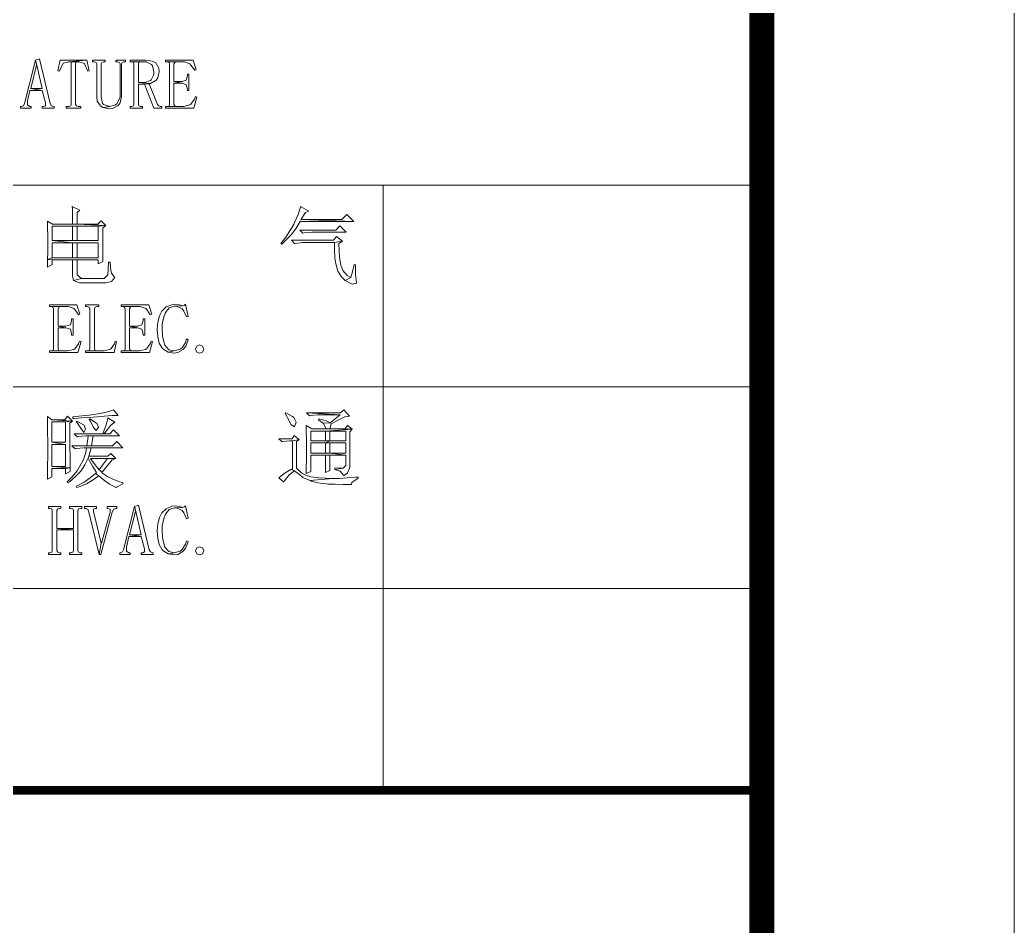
# Model space of a CAD drawing. Header units: millimetres. Extents: x 53009415 to 54059915, y 20499171 to 20796171.
# Drawn here: x 53620213 to 53639915, y 20743235 to 20761202 of the extents above; entities that cross this region are included whole.
import ezdxf

# ---------------------------------------------------------------- set-up
doc = ezdxf.new("R2010")
doc.units = ezdxf.units.MM
doc.header["$LTSCALE"] = 1000
doc.layers.add('PUB_TITLE', color=7, linetype='Continuous', lineweight=20)
doc.layers.add('ROAD', color=2, linetype='Continuous')

# ---------------------------------------------------------------- blocks, each defined once
blk = doc.blocks.new('a1')
at = {"layer": 'PUB_TITLE'}
for points in [[(50422310, 18549330), (50506410, 18549330), (50506410, 18608730), (50422310, 18608730)], [(50499410, 18550330), (50505410, 18550330), (50505410, 18607730), (50499410, 18607730)]]:
    blk.add_lwpolyline(points, close=True, dxfattribs=at)
at = {"layer": 'PUB_TITLE', "const_width": 100}
blk.add_lwpolyline([(50424810, 18550330), (50505410, 18550330), (50505410, 18607730), (50424810, 18607730)], close=True, dxfattribs=at)
at = {"layer": 'PUB_TITLE', "lineweight": 0}
for points in [[(50502531.3, 18601576.3), (50502487.9, 18601405.3), (50502483.8, 18601395.8), (50502475.7, 18601393.1), (50502471.6, 18601393.1), (50502471.6, 18601386.3), (50502513.7, 18601386.3), (50502513.7, 18601393.1), (50502509.6, 18601393.1), (50502500.1, 18601399.8), (50502500.1, 18601414.8), (50502509.6, 18601456.9), (50502558.5, 18601456.9), (50502512.3, 18601463.6), (50502535.4, 18601557.3), (50502536.7, 18601557.3)], [(50502547.6, 18601581.8), (50502531.3, 18601576.3), (50502536.7, 18601557.3), (50502558.5, 18601463.6), (50502512.3, 18601463.6), (50502558.5, 18601456.9), (50502570.7, 18601408), (50502570.7, 18601395.8), (50502562.5, 18601393.1), (50502558.5, 18601393.1), (50502558.5, 18601386.3), (50502606, 18601386.3), (50502606, 18601393.1), (50502603.3, 18601393.1), (50502595.1, 18601395.8), (50502589.7, 18601405.3)], [(50502734.9, 18601576.3), (50502629.1, 18601576.3), (50502619.6, 18601534.2), (50502626.3, 18601532.9), (50502631.8, 18601545.1), (50502641.3, 18601564.1), (50502663, 18601569.5)], [(50502663, 18601569.5), (50502672.5, 18601568.2), (50502672.5, 18601558.7), (50502672.5, 18601401.2), (50502671.1, 18601395.8), (50502663, 18601393.1), (50502653.5, 18601393.1), (50502653.5, 18601386.3), (50502710.5, 18601386.3), (50502710.5, 18601393.1), (50502701, 18601393.1), (50502694.2, 18601395.8), (50502690.1, 18601401.2), (50502690.1, 18601557.3), (50502691.5, 18601568.2), (50502703.7, 18601569.5)], [(50502734.9, 18601576.3), (50502663, 18601569.5), (50502703.7, 18601569.5), (50502725.4, 18601562.7), (50502726.8, 18601560), (50502739, 18601532.9), (50502744.4, 18601534.2)], [(50502806.9, 18601576.3), (50502758, 18601576.3), (50502758, 18601569.5), (50502763.5, 18601569.5), (50502771.6, 18601566.8), (50502774.3, 18601561.4), (50502774.3, 18601431.1), (50502775.7, 18601413.4), (50502789.2, 18601395.8), (50502798.7, 18601389), (50502825.9, 18601393.1), (50502824.5, 18601393.1), (50502801.5, 18601401.2), (50502797.4, 18601405.3), (50502792, 18601431.1), (50502792, 18601561.4), (50502794.7, 18601566.8), (50502801.5, 18601569.5), (50502806.9, 18601569.5)], [(50502888.3, 18601576.3), (50502850.3, 18601576.3), (50502850.3, 18601569.5), (50502857.1, 18601569.5), (50502863.9, 18601566.8), (50502866.6, 18601561.4), (50502866.6, 18601432.4), (50502865.3, 18601425.6), (50502854.4, 18601403.9), (50502849, 18601399.8), (50502825.9, 18601393.1), (50502798.7, 18601389), (50502824.5, 18601383.6), (50502836.8, 18601384.9), (50502858.5, 18601397.1), (50502866.6, 18601408), (50502872.1, 18601432.4), (50502872.1, 18601561.4), (50502874.8, 18601566.8), (50502881.6, 18601569.5), (50502888.3, 18601569.5)], [(50502968.4, 18601576.3), (50502906, 18601576.3), (50502906, 18601569.5), (50502912.8, 18601569.5), (50502961.6, 18601569.5), (50502969.8, 18601569.5), (50502991.5, 18601560), (50502995.6, 18601554.6), (50503001, 18601530.2), (50503001, 18601519.3), (50502990.2, 18601498.9), (50502987.4, 18601496.2), (50502964.4, 18601488.1), (50502939.9, 18601488.1), (50502987.4, 18601484), (50503009.2, 18601497.6), (50503016, 18601507.1), (50503021.4, 18601531.5), (50503020, 18601545.1), (50503007.8, 18601565.5), (50502994.2, 18601572.2)], [(50502912.8, 18601569.5), (50502919.6, 18601566.8), (50502920.9, 18601561.4), (50502920.9, 18601401.2), (50502919.6, 18601395.8), (50502912.8, 18601393.1), (50502906, 18601393.1), (50502906, 18601386.3), (50502954.9, 18601386.3), (50502954.9, 18601393.1), (50502948.1, 18601393.1), (50502941.3, 18601395.8), (50502939.9, 18601401.2), (50502939.9, 18601481.3), (50502963, 18601481.3), (50502982, 18601482.7), (50502987.4, 18601484), (50502939.9, 18601488.1), (50502939.9, 18601561.4), (50502941.3, 18601566.8), (50502949.4, 18601569.5), (50502961.6, 18601569.5)], [(50503155.8, 18601576.3), (50503047.2, 18601576.3), (50503047.2, 18601569.5), (50503052.6, 18601569.5), (50503121.8, 18601569.5), (50503143.6, 18601561.4), (50503147.6, 18601557.3), (50503162.6, 18601537), (50503168, 18601538.3)], [(50503052.6, 18601569.5), (50503060.7, 18601566.8), (50503062.1, 18601561.4), (50503062.1, 18601401.2), (50503060.7, 18601395.8), (50503054, 18601393.1), (50503090.6, 18601393.1), (50503083.8, 18601395.8), (50503079.8, 18601401.2), (50503079.8, 18601485.4), (50503112.3, 18601485.4), (50503079.8, 18601492.2), (50503079.8, 18601561.4), (50503083.8, 18601566.8), (50503090.6, 18601569.5), (50503121.8, 18601569.5)], [(50503139.5, 18601520.7), (50503134.1, 18601520.7), (50503134.1, 18601513.9), (50503128.6, 18601497.6), (50503112.3, 18601492.2), (50503079.8, 18601492.2), (50503112.3, 18601485.4), (50503128.6, 18601478.6), (50503134.1, 18601460.9), (50503134.1, 18601456.9), (50503139.5, 18601456.9)], [(50502982, 18601482.7), (50502963, 18601481.3), (50503001, 18601386.3), (50503032.2, 18601386.3), (50503032.2, 18601393.1), (50503025.5, 18601393.1), (50503020, 18601395.8), (50503014.6, 18601401.2)], [(50503165.3, 18601432.4), (50503161.2, 18601421.6), (50503147.6, 18601402.6), (50503143.6, 18601399.8), (50503119.1, 18601393.1), (50503090.6, 18601393.1), (50503054, 18601393.1), (50503047.2, 18601393.1), (50503047.2, 18601386.3), (50503158.5, 18601386.3), (50503170.7, 18601429.7)], [(50502676.6, 18600996.7), (50502677.9, 18600987.2), (50502677.9, 18600957.3), (50502677.9, 18600926.1), (50502599.2, 18600926.1), (50502696.9, 18600926.1), (50502696.9, 18600972.2), (50502707.8, 18600981.7)], [(50503582, 18600996.7), (50503580.7, 18600989.9), (50503572.5, 18600964.1), (50503557.6, 18600932.9), (50503554.9, 18600924.7), (50503540, 18600900.3), (50503523.7, 18600874.5), (50503503.3, 18600850), (50503507.4, 18600847.3), (50503526.4, 18600865), (50503545.4, 18600885.3), (50503564.4, 18600909.8), (50503580.7, 18600936.9), (50503792.5, 18600936.9), (50503583.4, 18600945.1), (50503584.8, 18600946.4), (50503601, 18600972.2), (50503614.6, 18600977.7)], [(50503765.3, 18600964.1), (50503744.9, 18600945.1), (50503583.4, 18600945.1), (50503792.5, 18600936.9)], [(50502578.8, 18600938.3), (50502578.8, 18600911.1), (50502580.2, 18600881.3), (50502580.2, 18600850), (50502580.2, 18600846), (50502580.2, 18600816.1), (50502578.8, 18600786.2), (50502597.8, 18600793), (50502597.8, 18600852.8), (50502677.9, 18600852.8), (50502597.8, 18600860.9), (50502597.8, 18600917.9), (50502677.9, 18600917.9), (50502696.9, 18600917.9), (50502779.7, 18600917.9), (50502809.6, 18600920.6), (50502696.9, 18600926.1), (50502599.2, 18600926.1)], [(50502809.6, 18600920.6), (50502779.7, 18600917.9), (50502779.7, 18600860.9), (50502696.9, 18600860.9), (50502677.9, 18600860.9), (50502597.8, 18600860.9), (50502677.9, 18600852.8), (50502779.7, 18600852.8), (50502779.7, 18600793), (50502696.9, 18600793), (50502677.9, 18600793), (50502597.8, 18600793), (50502578.8, 18600786.2), (50502677.9, 18600784.9), (50502779.7, 18600784.9), (50502779.7, 18600768.6), (50502798.7, 18600778.1), (50502798.7, 18600784.9), (50502798.7, 18600803.9), (50502798.7, 18600831), (50502798.7, 18600867.7), (50502798.7, 18600911.1)], [(50502696.9, 18600917.9), (50502677.9, 18600917.9), (50502677.9, 18600860.9), (50502696.9, 18600860.9)], [(50502792, 18600939.6), (50502778.4, 18600926.1), (50502696.9, 18600926.1), (50502809.6, 18600920.6)], [(50503738.2, 18600919.3), (50503721.9, 18600903), (50503579.3, 18600903), (50503591.5, 18600890.8), (50503595.6, 18600892.1), (50503626.8, 18600894.8), (50503762.6, 18600894.8)], [(50503724.6, 18600877.2), (50503712.4, 18600862.3), (50503546.7, 18600862.3), (50503557.6, 18600850), (50503560.3, 18600850), (50503590.2, 18600854.1), (50503716.4, 18600854.1), (50503747.7, 18600859.5)], [(50502677.9, 18600852.8), (50502677.9, 18600793), (50502696.9, 18600793), (50502696.9, 18600852.8), (50502779.7, 18600852.8)], [(50503747.7, 18600859.5), (50503716.4, 18600854.1), (50503716.4, 18600824.3), (50503717.8, 18600793), (50503721.9, 18600768.6), (50503730, 18600740.1), (50503743.6, 18600717), (50503758.5, 18600703.4), (50503781.6, 18600714.3), (50503766.7, 18600722.4), (50503749, 18600742.8), (50503742.2, 18600763.2), (50503736.8, 18600794.4), (50503735.4, 18600820.2), (50503734.1, 18600850)], [(50502578.8, 18600786.2), (50502578.8, 18600756.4), (50502597.8, 18600765.9), (50502597.8, 18600784.9), (50502677.9, 18600784.9)], [(50502677.9, 18600784.9), (50502677.9, 18600721.1), (50502682, 18600703.4), (50502713.2, 18600710.2), (50502696.9, 18600725.2), (50502696.9, 18600784.9), (50502779.7, 18600784.9)], [(50502827.3, 18600775.4), (50502820.5, 18600775.4), (50502819.1, 18600748.2), (50502817.8, 18600725.2), (50502804.2, 18600710.2), (50502713.2, 18600710.2), (50502682, 18600703.4), (50502706.4, 18600693.9), (50502809.6, 18600693.9), (50502832.7, 18600699.4), (50502846.3, 18600714.3), (50502832.7, 18600731.9), (50502830, 18600741.4)], [(50503793.8, 18600765.9), (50503788.4, 18600737.4), (50503781.6, 18600714.3), (50503758.5, 18600703.4), (50503784.3, 18600689.9), (50503788.4, 18600688.5), (50503804.7, 18600692.6), (50503803.3, 18600693.9), (50503799.2, 18600725.2), (50503799.2, 18600734.7), (50503799.2, 18600764.5)], [(50502695.6, 18600607), (50502587, 18600607), (50502587, 18600600.3), (50502592.4, 18600600.3), (50502661.6, 18600600.3), (50502683.4, 18600592.1), (50502687.4, 18600588), (50502702.4, 18600566.3), (50502707.8, 18600569)], [(50502592.4, 18600600.3), (50502600.5, 18600597.5), (50502603.3, 18600590.8), (50502603.3, 18600431.9), (50502600.5, 18600425.1), (50502593.8, 18600423.8), (50502630.4, 18600423.8), (50502623.6, 18600425.1), (50502620.9, 18600431.9), (50502620.9, 18600514.7), (50502652.1, 18600514.7), (50502620.9, 18600521.5), (50502620.9, 18600590.8), (50502623.6, 18600597.5), (50502630.4, 18600600.3), (50502661.6, 18600600.3)], [(50502782.5, 18600607), (50502729.5, 18600607), (50502729.5, 18600600.3), (50502736.3, 18600600.3), (50502744.4, 18600597.5), (50502747.2, 18600590.8), (50502747.2, 18600431.9), (50502744.4, 18600425.1), (50502737.7, 18600423.8), (50502774.3, 18600423.8), (50502767.5, 18600425.1), (50502764.8, 18600431.9), (50502764.8, 18600590.8), (50502767.5, 18600597.5), (50502774.3, 18600600.3), (50502782.5, 18600600.3)], [(50502980.7, 18600607), (50502870.7, 18600607), (50502870.7, 18600600.3), (50502877.5, 18600600.3), (50502945.4, 18600600.3), (50502968.4, 18600592.1), (50502972.5, 18600588), (50502986.1, 18600566.3), (50502992.9, 18600569)], [(50502877.5, 18600600.3), (50502884.3, 18600597.5), (50502887, 18600590.8), (50502887, 18600431.9), (50502884.3, 18600425.1), (50502877.5, 18600423.8), (50502914.1, 18600423.8), (50502907.3, 18600425.1), (50502904.6, 18600431.9), (50502904.6, 18600514.7), (50502937.2, 18600514.7), (50502904.6, 18600521.5), (50502904.6, 18600590.8), (50502907.3, 18600597.5), (50502914.1, 18600600.3), (50502945.4, 18600600.3)], [(50503085.2, 18600608.4), (50503071.6, 18600607), (50503049.9, 18600598.9), (50503032.2, 18600581.3), (50503022.7, 18600562.3), (50503016, 18600537.8), (50503013.2, 18600510.7), (50503013.2, 18600507.9), (50503016, 18600479.4), (50503021.4, 18600455), (50503032.2, 18600437.4), (50503036.3, 18600431.9), (50503056.7, 18600418.4), (50503081.1, 18600423.8), (50503059.4, 18600427.9), (50503044.5, 18600446.9), (50503040.4, 18600459.1), (50503035, 18600483.5), (50503033.6, 18600512), (50503033.6, 18600529.7), (50503039, 18600554.1), (50503047.2, 18600575.8), (50503060.7, 18600594.8), (50503082.5, 18600601.6), (50503113.7, 18600603), (50503101.5, 18600607)], [(50503125.9, 18600608.4), (50503120.5, 18600604.3), (50503113.7, 18600603), (50503082.5, 18600601.6), (50503090.6, 18600601.6), (50503112.3, 18600590.8), (50503119.1, 18600581.3), (50503130, 18600558.2), (50503136.8, 18600559.5)], [(50502680.6, 18600551.4), (50502673.9, 18600551.4), (50502673.9, 18600544.6), (50502669.8, 18600527), (50502652.1, 18600521.5), (50502620.9, 18600521.5), (50502652.1, 18600514.7), (50502669.8, 18600509.3), (50502673.9, 18600490.3), (50502673.9, 18600486.2), (50502680.6, 18600486.2)], [(50502964.4, 18600551.4), (50502957.6, 18600551.4), (50502957.6, 18600544.6), (50502953.5, 18600527), (50502937.2, 18600521.5), (50502904.6, 18600521.5), (50502937.2, 18600514.7), (50502953.5, 18600509.3), (50502957.6, 18600490.3), (50502957.6, 18600486.2), (50502964.4, 18600486.2)], [(50502706.4, 18600461.8), (50502702.4, 18600452.3), (50502688.8, 18600433.3), (50502683.4, 18600429.2), (50502658.9, 18600423.8), (50502630.4, 18600423.8), (50502593.8, 18600423.8), (50502587, 18600423.8), (50502587, 18600417), (50502699.6, 18600417), (50502711.9, 18600460.4)], [(50502847.6, 18600461.8), (50502844.9, 18600452.3), (50502831.3, 18600433.3), (50502828.6, 18600430.6), (50502804.2, 18600423.8), (50502774.3, 18600423.8), (50502737.7, 18600423.8), (50502729.5, 18600423.8), (50502729.5, 18600417), (50502843.5, 18600417), (50502853, 18600460.4)], [(50502990.2, 18600461.8), (50502986.1, 18600452.3), (50502972.5, 18600433.3), (50502967.1, 18600429.2), (50502944, 18600423.8), (50502914.1, 18600423.8), (50502877.5, 18600423.8), (50502870.7, 18600423.8), (50502870.7, 18600417), (50502983.4, 18600417), (50502995.6, 18600460.4)], [(50503130, 18600471.3), (50503125.9, 18600456.4), (50503112.3, 18600436), (50503104.2, 18600430.6), (50503081.1, 18600423.8), (50503056.7, 18600418.4), (50503081.1, 18600414.3), (50503096, 18600417), (50503116.4, 18600429.2), (50503127.3, 18600442.8), (50503136.8, 18600467.2)], [(50503181.6, 18600414.3), (50503170.7, 18600418.4), (50503170.7, 18600418.4), (50503165.3, 18600430.6), (50503165.3, 18600430.6), (50503170.7, 18600442.8), (50503170.7, 18600442.8), (50503181.6, 18600448.2), (50503181.6, 18600448.2), (50503193.8, 18600442.8), (50503193.8, 18600442.8), (50503199.2, 18600430.6), (50503199.2, 18600430.6), (50503193.8, 18600418.4), (50503193.8, 18600418.4), (50503181.6, 18600414.3), (50503181.6, 18600414.3), (50503181.6, 18600414.3)], [(50502840.8, 18600190.3), (50502838.1, 18600188.9), (50502812.3, 18600180.8), (50502779.7, 18600174), (50502770.2, 18600172.6), (50502744.4, 18600168.6), (50502714.6, 18600165.9), (50502679.3, 18600161.8), (50502679.3, 18600156.3), (50502686.1, 18600156.3), (50502713.2, 18600157.7), (50502743.1, 18600159.1), (50502777, 18600161.8), (50502804.2, 18600164.5), (50502835.4, 18600167.2), (50502858.5, 18600167.2)], [(50503523.7, 18600178.1), (50503521, 18600175.4), (50503533.2, 18600155), (50503544, 18600131.9), (50503557.6, 18600122.4), (50503564.4, 18600141.4), (50503554.9, 18600159.1), (50503549.5, 18600163.1)], [(50503753.1, 18600190.3), (50503740.9, 18600178.1), (50503605.1, 18600178.1), (50503739.5, 18600169.9), (50503698.8, 18600138.7), (50503671.6, 18600137.3), (50503683.9, 18600114.3), (50503626.8, 18600114.3), (50503697.4, 18600114.3), (50503702.9, 18600134.6), (50503728.7, 18600148.2), (50503757.2, 18600161.8), (50503776.2, 18600164.5)], [(50503605.1, 18600178.1), (50503617.3, 18600165.9), (50503620, 18600167.2), (50503649.9, 18600169.9), (50503739.5, 18600169.9)], [(50502578.8, 18600163.1), (50502578.8, 18600157.7), (50502578.8, 18600127.8), (50502578.8, 18600098), (50502580.2, 18600068.1), (50502580.2, 18600038.2), (50502580.2, 18600034.2), (50502580.2, 18600002.9), (50502578.8, 18599973.1), (50502578.8, 18599943.2), (50502578.8, 18599914.7), (50502596.5, 18599924.2), (50502596.5, 18599956.8), (50502650.8, 18599956.8), (50502668.4, 18599959.5), (50502596.5, 18599964.9), (50502596.5, 18600053.2), (50502650.8, 18600053.2), (50502596.5, 18600061.3), (50502596.5, 18600142.8), (50502650.8, 18600142.8), (50502677.9, 18600145.5), (50502596.5, 18600150.9)], [(50502658.9, 18600164.5), (50502648.1, 18600150.9), (50502596.5, 18600150.9), (50502677.9, 18600145.5)], [(50502677.9, 18600145.5), (50502650.8, 18600142.8), (50502650.8, 18600061.3), (50502596.5, 18600061.3), (50502650.8, 18600053.2), (50502650.8, 18599964.9), (50502596.5, 18599964.9), (50502668.4, 18599959.5), (50502668.4, 18599978.5), (50502668.4, 18600005.7), (50502667.1, 18600041), (50502667.1, 18600084.4), (50502667.1, 18600137.3)], [(50502695.6, 18600145.5), (50502692.9, 18600142.8), (50502698.3, 18600137.3), (50502713.2, 18600112.9), (50502722.7, 18600100.7), (50502729.5, 18600112.9), (50502724.1, 18600129.2), (50502721.4, 18600130.6)], [(50502747.2, 18600155), (50502744.4, 18600152.3), (50502749.9, 18600145.5), (50502760.7, 18600119.7), (50502771.6, 18600107.5), (50502781.1, 18600121.1), (50502774.3, 18600137.3), (50502773, 18600137.3)], [(50502817.8, 18600157.7), (50502817.8, 18600155), (50502811, 18600130.6), (50502798.7, 18600095.3), (50502802.8, 18600095.3), (50502806.9, 18600100.7), (50502830, 18600129.2), (50502846.3, 18600141.4)], [(50503603.8, 18600127.8), (50503603.8, 18600126.5), (50503603.8, 18600102), (50503605.1, 18600072.2), (50503605.1, 18600035.5), (50503605.1, 18600026), (50503605.1, 18599992.1), (50503603.8, 18599962.2), (50503603.8, 18599937.8), (50503622.8, 18599945.9), (50503622.8, 18600009.7), (50503681.1, 18600009.7), (50503697.4, 18600009.7), (50503761.2, 18600009.7), (50503697.4, 18600017.9), (50503622.8, 18600017.9), (50503622.8, 18600058.6), (50503681.1, 18600058.6), (50503697.4, 18600066.8), (50503622.8, 18600066.8), (50503622.8, 18600106.1), (50503681.1, 18600106.1), (50503787, 18600112.9), (50503697.4, 18600114.3), (50503626.8, 18600114.3)], [(50503655.3, 18600155), (50503652.6, 18600150.9), (50503671.6, 18600137.3), (50503698.8, 18600138.7), (50503683.9, 18600146.8)], [(50503768, 18600127.8), (50503758.5, 18600114.3), (50503697.4, 18600114.3), (50503787, 18600112.9)], [(50502840.8, 18600110.2), (50502825.9, 18600095.3), (50502802.8, 18600095.3), (50502798.7, 18600095.3), (50502684.7, 18600095.3), (50502696.9, 18600083), (50502701, 18600084.4), (50502730.9, 18600087.1), (50502740.4, 18600087.1), (50502759.4, 18600087.1), (50502863.9, 18600087.1)], [(50502759.4, 18600087.1), (50502740.4, 18600087.1), (50502739, 18600073.5), (50502734.9, 18600047.7), (50502753.9, 18600047.7), (50502755.3, 18600055.9)], [(50503556.2, 18600088.5), (50503548.1, 18600074.9), (50503495.2, 18600074.9), (50503507.4, 18600064), (50503510.1, 18600064), (50503540, 18600066.8), (50503549.5, 18600066.8), (50503576.6, 18600072.2)], [(50503681.1, 18600106.1), (50503681.1, 18600066.8), (50503622.8, 18600066.8), (50503697.4, 18600066.8), (50503697.4, 18600106.1), (50503761.2, 18600106.1)], [(50503787, 18600112.9), (50503681.1, 18600106.1), (50503761.2, 18600106.1), (50503761.2, 18600066.8), (50503697.4, 18600066.8), (50503681.1, 18600058.6), (50503761.2, 18600058.6), (50503761.2, 18600017.9), (50503697.4, 18600017.9), (50503761.2, 18600009.7), (50503761.2, 18599969), (50503750.4, 18599958.2), (50503717.8, 18599954.1), (50503739.5, 18599947.3), (50503753.1, 18599929.6), (50503768, 18599939.1), (50503777.5, 18599962.2), (50503777.5, 18600103.4)], [(50502854.4, 18600064), (50502836.8, 18600047.7), (50502753.9, 18600047.7), (50502734.9, 18600047.7), (50502675.2, 18600047.7), (50502688.8, 18600035.5), (50502692.9, 18600036.9), (50502722.7, 18600039.6), (50502733.6, 18600039.6), (50502752.6, 18600039.6), (50502877.5, 18600039.6)], [(50503576.6, 18600072.2), (50503549.5, 18600066.8), (50503549.5, 18599955.4), (50503544, 18599954.1), (50503557.6, 18599948.6), (50503579.3, 18599932.4), (50503591.5, 18599921.5), (50503620, 18599909.3), (50503708.3, 18599917.4), (50503681.1, 18599918.8), (50503654, 18599920.1), (50503622.8, 18599924.2), (50503602.4, 18599931), (50503587.5, 18599939.1), (50503565.7, 18599958.2), (50503565.7, 18600064)], [(50503681.1, 18600058.6), (50503681.1, 18600017.9), (50503622.8, 18600017.9), (50503697.4, 18600017.9), (50503697.4, 18600058.6), (50503761.2, 18600058.6)], [(50502752.6, 18600039.6), (50502733.6, 18600039.6), (50502730.9, 18600020.6), (50502721.4, 18599993.4), (50502707.8, 18599966.3), (50502696.9, 18599948.6), (50502677.9, 18599925.6), (50502657.6, 18599905.2), (50502658.9, 18599901.1), (50502665.7, 18599905.2), (50502688.8, 18599924.2), (50502709.1, 18599944.6), (50502710.5, 18599947.3), (50502726.8, 18599971.7), (50502740.4, 18599998.9), (50502743.1, 18600005.7), (50502744.4, 18600009.7)], [(50502830, 18600016.5), (50502817.8, 18600005.7), (50502743.1, 18600005.7), (50502740.4, 18599998.9), (50502743.1, 18599993.4), (50502758, 18599966.3), (50502773, 18599941.9), (50502768.9, 18599937.8), (50502782.5, 18599928.3), (50502800.1, 18599913.4), (50502824.5, 18599895.7), (50502851.7, 18599882.1), (50502853, 18599883.5), (50502877.5, 18599897.1), (50502877.5, 18599902.5), (50502863.9, 18599905.2), (50502835.4, 18599916.1), (50502817.8, 18599924.2), (50502794.7, 18599940.5), (50502796, 18599943.2), (50502783.8, 18599952.7), (50502767.5, 18599971.7), (50502749.9, 18599997.5), (50502816.4, 18599997.5), (50502850.3, 18599997.5)], [(50503697.4, 18600009.7), (50503681.1, 18600009.7), (50503681.1, 18599941.9), (50503697.4, 18599950)], [(50502850.3, 18599997.5), (50502816.4, 18599997.5), (50502801.5, 18599975.8), (50502783.8, 18599952.7), (50502796, 18599943.2), (50502812.3, 18599963.6), (50502835.4, 18599992.1)], [(50502668.4, 18599959.5), (50502650.8, 18599956.8), (50502650.8, 18599936.4), (50502668.4, 18599945.9), (50502668.4, 18599948.6)], [(50502768.9, 18599937.8), (50502748.5, 18599920.1), (50502724.1, 18599903.8), (50502694.2, 18599887.6), (50502695.6, 18599882.1), (50502705.1, 18599884.8), (50502733.6, 18599897.1), (50502759.4, 18599912), (50502782.5, 18599928.3)], [(50503544, 18599954.1), (50503516.9, 18599937.8), (50503495.2, 18599920.1), (50503515.5, 18599903.8), (50503518.2, 18599907.9), (50503537.2, 18599932.4), (50503557.6, 18599948.6)], [(50503717.8, 18599959.5), (50503717.8, 18599954.1), (50503750.4, 18599958.2), (50503749, 18599958.2)], [(50503810.1, 18599922.9), (50503799.2, 18599922.9), (50503766.7, 18599920.1), (50503736.8, 18599917.4), (50503708.3, 18599917.4), (50503620, 18599909.3), (50503624.1, 18599906.6), (50503649.9, 18599901.1), (50503683.9, 18599897.1), (50503692, 18599895.7), (50503719.1, 18599895.7), (50503750.4, 18599894.3), (50503784.3, 18599894.3), (50503785.7, 18599902.5), (50503810.1, 18599918.8)], [(50502939.9, 18599811.5), (50502923.6, 18599806.1), (50502929.1, 18599787.1), (50502950.8, 18599694.8), (50502904.6, 18599694.8), (50502950.8, 18599688), (50502963, 18599639.1), (50502963, 18599626.9), (50502956.2, 18599622.8), (50502950.8, 18599622.8), (50502950.8, 18599616.1), (50502998.3, 18599616.1), (50502998.3, 18599622.8), (50502995.6, 18599622.8), (50502987.4, 18599626.9), (50502982, 18599635.1)], [(50502631.8, 18599806.1), (50502582.9, 18599806.1), (50502582.9, 18599799.3), (50502587, 18599799.3), (50502596.5, 18599798), (50502597.8, 18599791.2), (50502597.8, 18599632.3), (50502596.5, 18599625.6), (50502588.3, 18599622.8), (50502582.9, 18599622.8), (50502582.9, 18599616.1), (50502631.8, 18599616.1), (50502631.8, 18599622.8), (50502626.3, 18599622.8), (50502619.6, 18599625.6), (50502615.5, 18599632.3), (50502615.5, 18599713.8), (50502682, 18599713.8), (50502615.5, 18599719.2), (50502615.5, 18599791.2), (50502619.6, 18599798), (50502627.7, 18599799.3), (50502631.8, 18599799.3)], [(50502714.6, 18599806.1), (50502665.7, 18599806.1), (50502665.7, 18599799.3), (50502671.1, 18599799.3), (50502679.3, 18599798), (50502682, 18599791.2), (50502682, 18599719.2), (50502615.5, 18599719.2), (50502682, 18599713.8), (50502682, 18599632.3), (50502679.3, 18599625.6), (50502671.1, 18599622.8), (50502665.7, 18599622.8), (50502665.7, 18599616.1), (50502714.6, 18599616.1), (50502714.6, 18599622.8), (50502709.1, 18599622.8), (50502702.4, 18599625.6), (50502699.6, 18599632.3), (50502699.6, 18599791.2), (50502702.4, 18599798), (50502710.5, 18599799.3), (50502714.6, 18599799.3)], [(50502773, 18599806.1), (50502725.4, 18599806.1), (50502725.4, 18599799.3), (50502730.9, 18599799.3), (50502739, 18599796.6), (50502743.1, 18599784.4), (50502783.8, 18599616.1), (50502792, 18599660.9), (50502760.7, 18599787.1), (50502760.7, 18599796.6), (50502767.5, 18599799.3), (50502773, 18599799.3)], [(50502854.4, 18599806.1), (50502815, 18599806.1), (50502815, 18599799.3), (50502817.8, 18599799.3), (50502827.3, 18599796.6), (50502827.3, 18599784.4), (50502793.3, 18599660.9), (50502792, 18599660.9), (50502783.8, 18599616.1), (50502790.6, 18599616.1), (50502835.4, 18599784.4), (50502842.2, 18599796.6), (50502850.3, 18599799.3), (50502854.4, 18599799.3)], [(50502923.6, 18599806.1), (50502880.2, 18599635.1), (50502876.1, 18599626.9), (50502868, 18599622.8), (50502865.3, 18599622.8), (50502865.3, 18599616.1), (50502906, 18599616.1), (50502906, 18599622.8), (50502901.9, 18599622.8), (50502892.4, 18599629.6), (50502892.4, 18599645.9), (50502901.9, 18599688), (50502950.8, 18599688), (50502904.6, 18599694.8), (50502927.7, 18599787.1), (50502929.1, 18599787.1)], [(50503085.2, 18599808.8), (50503071.6, 18599807.5), (50503049.9, 18599798), (50503032.2, 18599781.7), (50503022.7, 18599762.7), (50503016, 18599738.2), (50503013.2, 18599711.1), (50503013.2, 18599708.4), (50503016, 18599679.9), (50503021.4, 18599655.4), (50503032.2, 18599637.8), (50503036.3, 18599632.3), (50503056.7, 18599618.8), (50503081.1, 18599622.8), (50503059.4, 18599628.3), (50503044.5, 18599645.9), (50503040.4, 18599659.5), (50503035, 18599683.9), (50503033.6, 18599712.4), (50503033.6, 18599730.1), (50503039, 18599754.5), (50503047.2, 18599776.2), (50503060.7, 18599795.2), (50503082.5, 18599802), (50503113.7, 18599803.4), (50503101.5, 18599806.1)], [(50503125.9, 18599808.8), (50503120.5, 18599804.8), (50503113.7, 18599803.4), (50503082.5, 18599802), (50503090.6, 18599802), (50503112.3, 18599791.2), (50503119.1, 18599781.7), (50503130, 18599757.2), (50503136.8, 18599760)], [(50503130, 18599670.4), (50503125.9, 18599656.8), (50503112.3, 18599636.4), (50503104.2, 18599629.6), (50503081.1, 18599622.8), (50503056.7, 18599618.8), (50503081.1, 18599614.7), (50503096, 18599616.1), (50503116.4, 18599629.6), (50503127.3, 18599643.2), (50503136.8, 18599667.6)], [(50503181.6, 18599614.7), (50503170.7, 18599618.8), (50503170.7, 18599618.8), (50503165.3, 18599631), (50503165.3, 18599631), (50503170.7, 18599643.2), (50503170.7, 18599643.2), (50503181.6, 18599647.3), (50503181.6, 18599647.3), (50503193.8, 18599643.2), (50503193.8, 18599643.2), (50503199.2, 18599631), (50503199.2, 18599631), (50503193.8, 18599618.8), (50503193.8, 18599618.8), (50503181.6, 18599614.7), (50503181.6, 18599614.7), (50503181.6, 18599614.7)]]:
    blk.add_lwpolyline(points, close=True, dxfattribs=at)
at = {"layer": 'PUB_TITLE'}
for points in [[(50499410, 18601081.4), (50505410, 18601081.4)], [(50503910, 18601081.4), (50503910, 18598681.4)], [(50499410, 18600281.4), (50505410, 18600281.4)], [(50499410, 18599481.4), (50505410, 18599481.4)], [(50499410, 18598681.4), (50505410, 18598681.4)]]:
    blk.add_lwpolyline(points, dxfattribs=at)
at = {"layer": 'PUB_TITLE', "const_width": 35}
blk.add_lwpolyline([(50499410, 18598681.4), (50505410, 18598681.4)], dxfattribs=at)

msp = doc.modelspace()

# ---------------------------------------------------------------- block references
at = {"layer": 'ROAD', "xscale": 5, "yscale": 5, "zscale": 5}
msp.add_blockref('a1', (-198892134.618, -72247479.218), dxfattribs=at)

doc.saveas('drawing.dxf')
